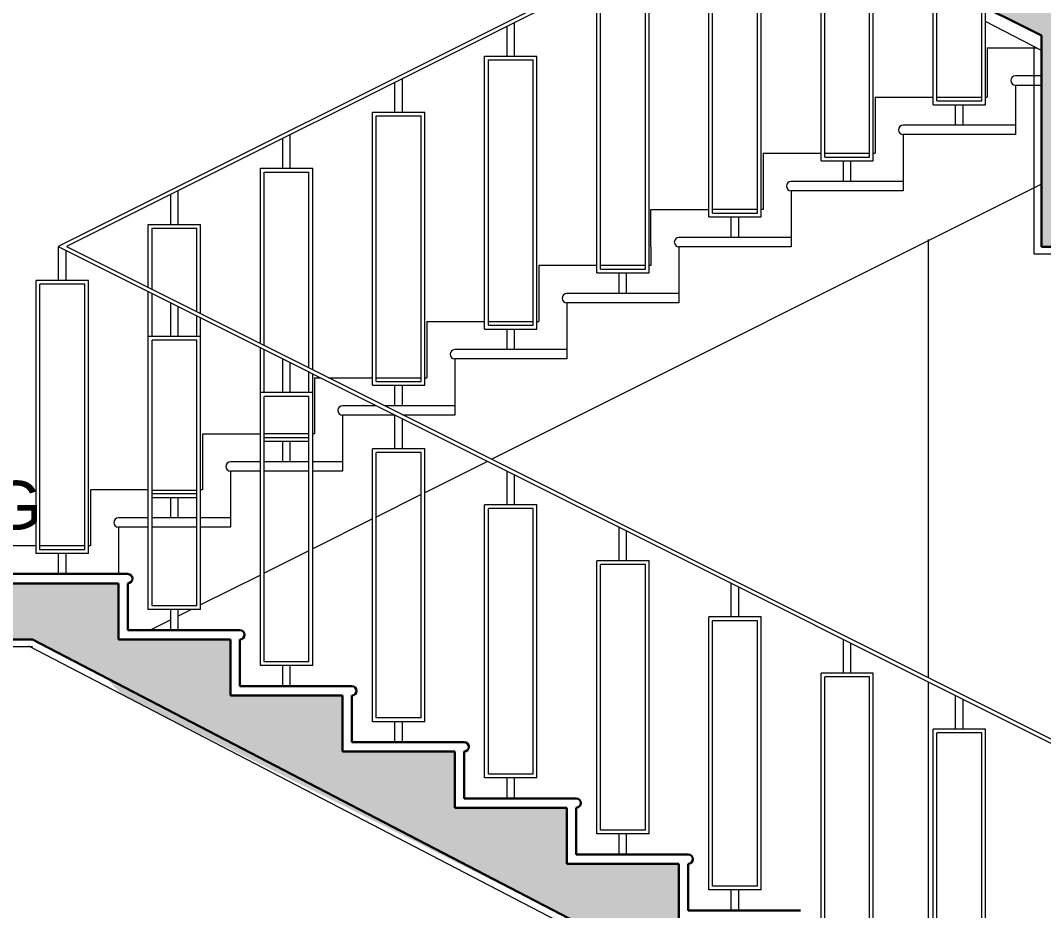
# Model space of a CAD drawing. Header units: millimetres. Extents: x -1932176 to 78768, y -1967 to 1266654.
# Drawn here: x -1855335.34 to -1855329.86, y 1151208.56 to 1151213.32 of the extents above; entities that cross this region are included whole.
import ezdxf

# ---------------------------------------------------------------- set-up
doc = ezdxf.new("R2010")
doc.units = ezdxf.units.MM
doc.layers.add('elevation', color=40, linetype='Continuous', lineweight=9, transparency=0.1)
doc.layers.add('elevation back', color=90, linetype='Continuous', lineweight=5, transparency=0.3)
for name, color, linetype, lineweight in [('PLASTER', 252, 'Continuous', 15), ('section lines', 10, 'Continuous', 30), ('text', 252, 'Continuous', 5)]:
    doc.layers.add(name, color=color, linetype=linetype, lineweight=lineweight)
doc.styles.get("Standard").update_dxf_attribs({"font": 'arial.ttf'})

msp = doc.modelspace()

# ---------------------------------------------------------------- hatches: boundary and pattern name
at = {"transparency": 33554582}
h = msp.add_hatch(dxfattribs=at)
h.set_pattern_fill('AR-CONC', color=256, scale=0.1)
h.set_pattern_definition([(50, (-1855395.7606, 1151185.0231), (0.71726, -0.062752), [0.075, -0.825]), (355, (-1855395.7606, 1151185.0231), (-0.1387513, 0.752192), [0.06, -0.66]), (100.45144, (-1855395.70085, 1151185.0179), (0.578509, 0.68944), [0.06374, -0.701142]), (46.1842, (-1855395.7606, 1151185.2231), (1.067241, -0.165519), [0.1125, -1.2375]), (96.6356, (-1855395.6717, 1151185.2093), (0.934662, 0.974119), [0.09561, -1.051714]), (351.1842, (-1855395.7606, 1151185.2231), (0.934662, 0.974119), [0.09, -0.99]), (21, (-1855395.6606, 1151185.1731), (0.596907, -0.402619), [0.075, -0.825]), (326, (-1855395.6606, 1151185.1731), (0.2433153, 0.72515), [0.06, -0.66]), (71.45144, (-1855395.6109, 1151185.1396), (0.8402224, 0.322531), [0.06374, -0.701142]), (37.5, (-1855395.76062, 1151185.02312), (0.01215986, 0.33289385), [0, -0.652, 0, -0.67, 0, -0.6625]), (7.5, (-1855395.76062, 1151185.02312), (0.2630695, 0.3944117), [0, -0.382, 0, -0.637, 0, -0.2525]), (327.5, (-1855395.98362, 1151185.02312), (0.5338224, -0.0225549), [0, -0.25, 0, -0.78, 0, -1.035]), (317.5, (-1855396.0836, 1151185.0231), (0.5831862, 0.100105), [0, -0.325, 0, -0.518, 0, -0.735])])
h.paths.add_polyline_path([(-1855329.41345, 1151231.30688), (-1855329.87345, 1151231.30688), (-1855329.87345, 1151230.10688), (-1855329.41345, 1151230.10688), (-1855329.41345, 1151231.00688), (-1855326.81345, 1151231.00688), (-1855326.81345, 1151230.10688), (-1855326.35345, 1151230.10688), (-1855326.35345, 1151231.00688)])
h.paths.add_polyline_path([(-1855334.81345, 1151228.30688), (-1855337.65708, 1151228.30688), (-1855337.65708, 1151227.13365), (-1855337.05648, 1151227.13366), (-1855337.05648, 1151228.0069), (-1855335.27345, 1151228.00688), (-1855335.27345, 1151228.01111), (-1855334.81345, 1151228.01111)])
h.paths.add_polyline_path([(-1855334.81345, 1151222.30688), (-1855337.65708, 1151222.30688), (-1855337.65708, 1151221.13365), (-1855337.05648, 1151221.13466), (-1855337.05648, 1151222.00789), (-1855335.27345, 1151222.00688), (-1855335.27345, 1151222.01728), (-1855334.81345, 1151221.77092)])
h.paths.add_polyline_path([(-1855333.61345, 1151221.70688), (-1855334.21345, 1151221.70688), (-1855334.21345, 1151222.00688), (-1855334.81345, 1151222.00688), (-1855334.81345, 1151221.70688), (-1855329.87345, 1151219.23688), (-1855329.87345, 1151218.10688), (-1855329.41345, 1151218.10688), (-1855329.41345, 1151219.00688), (-1855321.5808, 1151219.00688), (-1855321.5808, 1151219.30688), (-1855329.41345, 1151219.30688), (-1855329.41345, 1151219.60688), (-1855330.01345, 1151219.60688), (-1855330.01345, 1151219.90688), (-1855330.61345, 1151219.90688), (-1855330.61345, 1151220.20688), (-1855331.21345, 1151220.20688), (-1855331.21345, 1151220.50688), (-1855331.81345, 1151220.50688), (-1855331.81345, 1151220.80688), (-1855332.41345, 1151220.80688), (-1855332.41345, 1151221.10688), (-1855333.01345, 1151221.10688), (-1855333.01345, 1151221.40688), (-1855333.61345, 1151221.40688)])
h.paths.add_polyline_path([(-1855321.5808, 1151213.30688), (-1855329.41345, 1151213.30688), (-1855329.41345, 1151213.60688), (-1855330.01345, 1151213.60688), (-1855330.01345, 1151213.90688), (-1855330.61345, 1151213.90688), (-1855330.61345, 1151214.20688), (-1855331.21345, 1151214.20688), (-1855331.21345, 1151214.50688), (-1855331.81345, 1151214.50688), (-1855331.81345, 1151214.80688), (-1855332.41345, 1151214.80688), (-1855332.41345, 1151215.10688), (-1855333.01345, 1151215.10688), (-1855333.01345, 1151215.40688), (-1855333.61345, 1151215.40688), (-1855333.61345, 1151215.70688), (-1855334.21345, 1151215.70688), (-1855334.21345, 1151216.00688), (-1855334.81345, 1151216.00688), (-1855334.81345, 1151216.30688), (-1855337.65708, 1151216.30688), (-1855337.65708, 1151215.37094), (-1855337.05647, 1151215.37094), (-1855337.05647, 1151216.00688), (-1855335.27345, 1151216.00688), (-1855335.26599, 1151215.88423), (-1855334.80599, 1151215.88423), (-1855334.81345, 1151215.70688), (-1855331.05345, 1151213.82688), (-1855331.05345, 1151213.75688), (-1855330.77345, 1151213.75688), (-1855330.77345, 1151213.68688), (-1855329.87345, 1151213.23688), (-1855329.87345, 1151212.10688), (-1855329.41345, 1151212.10688), (-1855329.41345, 1151213.00688), (-1855321.5808, 1151213.00688)])
h.paths.add_polyline_path([(-1855330.79345, 1151213.75688), (-1855330.98804, 1151213.79417), (-1855331.03345, 1151213.81688), (-1855330.79345, 1151213.69688)], flags=17)
h.paths.add_polyline_path([(-1855329.41345, 1151207.30688), (-1855329.41345, 1151207.30688), (-1855329.41345, 1151207.60688), (-1855330.01345, 1151207.60688), (-1855330.01345, 1151207.90688), (-1855330.61345, 1151207.90688), (-1855330.61345, 1151208.20688), (-1855331.21345, 1151208.20688), (-1855331.21345, 1151208.50688), (-1855331.81345, 1151208.50688), (-1855331.81345, 1151208.80688), (-1855332.41345, 1151208.80688), (-1855332.41345, 1151209.10688), (-1855333.01345, 1151209.10688), (-1855333.01345, 1151209.40688), (-1855333.61345, 1151209.40688), (-1855333.61345, 1151209.70688), (-1855334.21345, 1151209.70688), (-1855334.21345, 1151210.00688), (-1855334.81345, 1151210.00688), (-1855334.81345, 1151210.30688), (-1855337.65708, 1151210.30688), (-1855337.65708, 1151209.37094), (-1855337.19708, 1151209.37094), (-1855337.19708, 1151210.00688), (-1855335.27345, 1151210.00688), (-1855335.11236, 1151209.92319), (-1855334.88048, 1151209.80272), (-1855334.79373, 1151209.70944), (-1855329.85373, 1151207.23944), (-1855329.87345, 1151206.40688), (-1855329.41345, 1151206.40688), (-1855329.41345, 1151207.00688), (-1855329.41345, 1151207.00688)])
h.paths.add_polyline_path([(-1855326.35345, 1151237.30688), (-1855337.65708, 1151237.30688), (-1855337.65708, 1151237.00688), (-1855337.65708, 1151236.10688), (-1855337.05648, 1151236.10688), (-1855337.05648, 1151237.00688), (-1855333.75526, 1151237.00688), (-1855333.66856, 1151237.00688), (-1855333.60526, 1151237.00688), (-1855333.37526, 1151237.00688), (-1855333.30257, 1151237.00688), (-1855333.22526, 1151237.00688), (-1855330.76268, 1151237.00688), (-1855329.75708, 1151237.00688), (-1855329.75708, 1151236.40688), (-1855329.15708, 1151236.40688), (-1855329.15708, 1151237.00688), (-1855326.81345, 1151237.00688), (-1855326.86043, 1151235.50688), (-1855326.40043, 1151235.50688), (-1855326.35345, 1151237.00688)])
h.paths.add_polyline_path([(-1855321.5808, 1151225.00688), (-1855321.5808, 1151225.30688), (-1855329.41345, 1151225.30688), (-1855329.41345, 1151225.60688), (-1855330.01345, 1151225.60688), (-1855330.01345, 1151225.90688), (-1855330.61345, 1151225.90688), (-1855330.61345, 1151226.20688), (-1855331.21345, 1151226.20688), (-1855331.21345, 1151226.50688), (-1855331.81345, 1151226.50688), (-1855331.81345, 1151226.80688), (-1855332.41345, 1151226.80688), (-1855332.41345, 1151227.10688), (-1855333.01345, 1151227.10688), (-1855333.01345, 1151227.40688), (-1855333.61345, 1151227.40688), (-1855333.61345, 1151227.70688), (-1855334.21345, 1151227.70688), (-1855334.21345, 1151228.00688), (-1855334.81345, 1151227.77092), (-1855329.87345, 1151225.23688), (-1855329.87345, 1151224.10688), (-1855329.41345, 1151224.10688), (-1855329.41345, 1151225.00688)])

# ---------------------------------------------------------------- linework, layer by layer
at = {"layer": 'elevation', "transparency": 33554600}
for p, q in [((-1855331.37025, 1151213.99084), (-1855335.13581, 1151212.10806)), ((-1855331.34826, 1151213.97948), (-1855335.09109, 1151212.10806)), ((-1855331.05345, 1151212.56688), (-1855331.05345, 1151213.82688)), ((-1855331.03345, 1151212.58688), (-1855331.03345, 1151213.81688)), ((-1855331.65345, 1151212.26688), (-1855331.65345, 1151213.72688)), ((-1855331.63345, 1151212.28688), (-1855331.63345, 1151213.70688)), ((-1855331.39345, 1151212.28688), (-1855331.39345, 1151213.70688)), ((-1855331.37345, 1151212.26688), (-1855331.37345, 1151213.72688)), ((-1855330.79345, 1151212.58688), (-1855330.79345, 1151213.69688)), ((-1855330.77345, 1151212.56688), (-1855330.77345, 1151213.68688)), ((-1855330.45345, 1151212.86688), (-1855330.45345, 1151213.52688)), ((-1855330.43345, 1151212.88688), (-1855330.43345, 1151213.51688)), ((-1855332.25345, 1151211.96688), (-1855332.25345, 1151213.42688)), ((-1855331.97345, 1151211.96688), (-1855331.97345, 1151213.42688)), ((-1855332.23345, 1151211.98688), (-1855332.23345, 1151213.40688)), ((-1855331.99345, 1151211.98688), (-1855331.99345, 1151213.40688)), ((-1855330.19345, 1151212.88688), (-1855330.19345, 1151213.39688)), ((-1855330.17345, 1151212.86688), (-1855330.17345, 1151213.38688)), ((-1855332.73345, 1151213.12688), (-1855332.73345, 1151213.28688)), ((-1855332.69345, 1151213.12688), (-1855332.69345, 1151213.30688)), ((-1855332.85345, 1151211.66688), (-1855332.85345, 1151213.12688)), ((-1855332.85345, 1151213.12688), (-1855332.57345, 1151213.12688)), ((-1855332.83345, 1151211.68688), (-1855332.83345, 1151213.10688)), ((-1855332.83345, 1151213.10688), (-1855332.59345, 1151213.10688)), ((-1855332.59345, 1151211.68688), (-1855332.59345, 1151213.10688)), ((-1855332.57345, 1151211.66688), (-1855332.57345, 1151213.12688)), ((-1855333.29345, 1151212.82688), (-1855333.29345, 1151213.00688)), ((-1855333.33345, 1151212.82688), (-1855333.33345, 1151212.98688)), ((-1855330.43345, 1151212.88688), (-1855330.19345, 1151212.88688)), ((-1855333.45345, 1151211.36688), (-1855333.45345, 1151212.82688)), ((-1855333.45345, 1151212.82688), (-1855333.17345, 1151212.82688)), ((-1855333.17345, 1151211.36688), (-1855333.17345, 1151212.82688)), ((-1855330.45345, 1151212.86688), (-1855330.17345, 1151212.86688)), ((-1855330.33345, 1151212.75688), (-1855330.33345, 1151212.86688)), ((-1855330.29345, 1151212.75688), (-1855330.29345, 1151212.86688)), ((-1855333.43345, 1151211.38688), (-1855333.43345, 1151212.80688)), ((-1855333.43345, 1151212.80688), (-1855333.19345, 1151212.80688)), ((-1855333.19345, 1151211.38688), (-1855333.19345, 1151212.80688)), ((-1855333.93345, 1151212.52688), (-1855333.93345, 1151212.68688)), ((-1855333.89345, 1151212.52688), (-1855333.89345, 1151212.70688)), ((-1855331.05345, 1151212.56688), (-1855330.77345, 1151212.56688)), ((-1855331.03345, 1151212.58688), (-1855330.79345, 1151212.58688)), ((-1855330.93345, 1151212.45688), (-1855330.93345, 1151212.56688)), ((-1855330.89345, 1151212.45688), (-1855330.89345, 1151212.56688)), ((-1855334.05345, 1151211.58924), (-1855334.05345, 1151212.52688)), ((-1855334.05345, 1151212.52688), (-1855333.77345, 1151212.52688)), ((-1855334.03345, 1151211.57924), (-1855334.03345, 1151212.50688)), ((-1855334.03345, 1151212.50688), (-1855333.79345, 1151212.50688)), ((-1855333.79345, 1151211.45924), (-1855333.79345, 1151212.50688)), ((-1855333.77345, 1151211.44924), (-1855333.77345, 1151212.52688)), ((-1855334.53345, 1151212.22688), (-1855334.53345, 1151212.38688)), ((-1855334.49345, 1151212.22688), (-1855334.49345, 1151212.40688)), ((-1855331.63345, 1151212.28688), (-1855331.39345, 1151212.28688)), ((-1855334.65345, 1151211.88924), (-1855334.65345, 1151212.22688)), ((-1855334.65345, 1151212.22688), (-1855334.37345, 1151212.22688)), ((-1855334.37345, 1151211.74924), (-1855334.37345, 1151212.22688)), ((-1855331.65345, 1151212.26688), (-1855331.37345, 1151212.26688)), ((-1855331.53345, 1151212.15688), (-1855331.53345, 1151212.26688)), ((-1855331.49345, 1151212.15688), (-1855331.49345, 1151212.26688)), ((-1855334.63345, 1151211.87924), (-1855334.63345, 1151212.20688)), ((-1855334.63345, 1151212.20688), (-1855334.39345, 1151212.20688)), ((-1855334.39345, 1151211.75924), (-1855334.39345, 1151212.20688)), ((-1855332.25345, 1151211.96688), (-1855331.97345, 1151211.96688)), ((-1855332.23345, 1151211.98688), (-1855331.99345, 1151211.98688)), ((-1855332.13345, 1151211.85688), (-1855332.13345, 1151211.96688)), ((-1855332.09345, 1151211.85688), (-1855332.09345, 1151211.96688)), ((-1855334.65345, 1151211.62688), (-1855334.65345, 1151211.86688)), ((-1855334.63345, 1151211.62688), (-1855334.63345, 1151211.85688)), ((-1855334.39345, 1151211.62688), (-1855334.39345, 1151211.73688)), ((-1855334.37345, 1151211.62688), (-1855334.37345, 1151211.72688)), ((-1855332.83345, 1151211.68688), (-1855332.59345, 1151211.68688)), ((-1855332.85345, 1151211.66688), (-1855332.57345, 1151211.66688)), ((-1855332.73345, 1151211.55688), (-1855332.73345, 1151211.66688)), ((-1855332.69345, 1151211.55688), (-1855332.69345, 1151211.66688)), ((-1855334.05345, 1151211.31688), (-1855334.05345, 1151211.56688)), ((-1855334.03345, 1151211.32688), (-1855334.03345, 1151211.55688)), ((-1855333.79345, 1151211.32688), (-1855333.79345, 1151211.43688)), ((-1855333.77345, 1151211.32688), (-1855333.77345, 1151211.42688)), ((-1855333.45345, 1151211.36688), (-1855333.17345, 1151211.36688)), ((-1855333.43345, 1151211.38688), (-1855333.19345, 1151211.38688)), ((-1855333.33345, 1151211.25688), (-1855333.33345, 1151211.36688)), ((-1855333.29345, 1151211.25688), (-1855333.29345, 1151211.36688)), ((-1855333.29345, 1151211.20688), (-1855333.29345, 1151211.20924)), ((-1855334.03345, 1151211.08688), (-1855333.79345, 1151211.08688)), ((-1855334.03345, 1151211.06688), (-1855333.79345, 1151211.06688)), ((-1855333.93345, 1151210.95688), (-1855333.93345, 1151211.06688)), ((-1855333.89345, 1151210.95688), (-1855333.89345, 1151211.06688)), ((-1855334.63345, 1151210.78688), (-1855334.39345, 1151210.78688)), ((-1855334.63345, 1151210.76688), (-1855334.39345, 1151210.76688)), ((-1855334.53345, 1151210.65688), (-1855334.53345, 1151210.76688)), ((-1855334.49345, 1151210.65688), (-1855334.49345, 1151210.76688))]:
    msp.add_line(p, q, dxfattribs=at)
at = {"layer": 'elevation'}
for p, q in [((-1855329.87345, 1151213.02147), (-1855330.01345, 1151213.02147)), ((-1855330.01345, 1151212.97147), (-1855330.01345, 1151212.70688)), ((-1855330.01345, 1151212.97147), (-1855329.87345, 1151212.97147)), ((-1855330.01345, 1151212.75688), (-1855330.61345, 1151212.75688)), ((-1855330.01345, 1151212.70688), (-1855330.61345, 1151212.70688)), ((-1855330.61345, 1151212.70688), (-1855330.61345, 1151212.40688)), ((-1855329.87345, 1151212.44147), (-1855332.81568, 1151210.97036)), ((-1855330.61345, 1151212.45688), (-1855331.21345, 1151212.45688)), ((-1855330.61345, 1151212.40688), (-1855331.21345, 1151212.40688)), ((-1855331.21345, 1151212.40688), (-1855331.21345, 1151212.10688)), ((-1855331.21345, 1151212.15688), (-1855331.81345, 1151212.15688)), ((-1855335.13581, 1151212.10806), (-1855328.89345, 1151208.98688)), ((-1855335.13345, 1151211.92688), (-1855335.13345, 1151212.10688)), ((-1855335.09345, 1151211.92688), (-1855335.09345, 1151212.08688)), ((-1855335.09109, 1151212.10806), (-1855328.89345, 1151209.00924)), ((-1855331.21345, 1151212.10688), (-1855331.81345, 1151212.10688)), ((-1855331.81345, 1151212.10688), (-1855331.81345, 1151211.80688)), ((-1855335.25345, 1151210.46688), (-1855335.25345, 1151211.92688)), ((-1855334.97345, 1151211.92688), (-1855335.25345, 1151211.92688)), ((-1855335.23345, 1151210.48688), (-1855335.23345, 1151211.90688)), ((-1855334.99345, 1151211.90688), (-1855335.23345, 1151211.90688)), ((-1855334.99345, 1151210.48688), (-1855334.99345, 1151211.90688)), ((-1855334.97345, 1151210.46688), (-1855334.97345, 1151211.92688)), ((-1855331.81345, 1151211.85688), (-1855332.41345, 1151211.85688)), ((-1855334.53345, 1151211.62688), (-1855334.53345, 1151211.80688)), ((-1855334.49345, 1151211.62688), (-1855334.49345, 1151211.78688)), ((-1855331.81345, 1151211.80688), (-1855332.41345, 1151211.80688)), ((-1855332.41345, 1151211.80688), (-1855332.41345, 1151211.50688)), ((-1855334.65345, 1151210.16688), (-1855334.65345, 1151211.62688)), ((-1855334.37345, 1151211.62688), (-1855334.65345, 1151211.62688)), ((-1855334.37345, 1151210.16688), (-1855334.37345, 1151211.62688)), ((-1855334.63345, 1151210.18688), (-1855334.63345, 1151211.60688)), ((-1855334.39345, 1151211.60688), (-1855334.63345, 1151211.60688)), ((-1855334.63345, 1151210.78688), (-1855334.63345, 1151211.60688)), ((-1855334.39345, 1151210.18688), (-1855334.39345, 1151211.60688)), ((-1855334.39345, 1151210.78688), (-1855334.39345, 1151211.60688)), ((-1855332.41345, 1151211.55688), (-1855333.01345, 1151211.55688)), ((-1855333.93345, 1151211.32688), (-1855333.93345, 1151211.50688)), ((-1855333.89345, 1151211.32688), (-1855333.89345, 1151211.48688)), ((-1855332.41345, 1151211.50688), (-1855333.01345, 1151211.50688)), ((-1855333.01345, 1151211.50688), (-1855333.01345, 1151211.20688)), ((-1855334.05345, 1151209.86688), (-1855334.05345, 1151211.32688)), ((-1855333.77345, 1151211.32688), (-1855334.05345, 1151211.32688)), ((-1855334.03345, 1151209.88688), (-1855334.03345, 1151211.30688)), ((-1855333.79345, 1151211.30688), (-1855334.03345, 1151211.30688)), ((-1855334.03345, 1151211.08688), (-1855334.03345, 1151211.30688)), ((-1855333.79345, 1151209.88688), (-1855333.79345, 1151211.30688)), ((-1855333.79345, 1151211.08688), (-1855333.79345, 1151211.30688)), ((-1855333.77345, 1151209.86688), (-1855333.77345, 1151211.32688)), ((-1855333.43345, 1151211.25688), (-1855333.61345, 1151211.25688)), ((-1855333.01345, 1151211.25688), (-1855333.38873, 1151211.25688)), ((-1855333.33345, 1151211.20688), (-1855333.61345, 1151211.20688)), ((-1855333.61345, 1151211.20688), (-1855333.61345, 1151210.90688)), ((-1855333.33345, 1151211.02688), (-1855333.33345, 1151211.20688)), ((-1855333.29345, 1151211.02688), (-1855333.29345, 1151211.18688)), ((-1855333.01345, 1151211.20688), (-1855333.28873, 1151211.20688)), ((-1855333.45345, 1151209.56688), (-1855333.45345, 1151211.02688)), ((-1855333.17345, 1151211.02688), (-1855333.45345, 1151211.02688)), ((-1855333.17345, 1151209.56688), (-1855333.17345, 1151211.02688)), ((-1855333.43345, 1151209.58688), (-1855333.43345, 1151211.00688)), ((-1855333.19345, 1151211.00688), (-1855333.43345, 1151211.00688)), ((-1855333.19345, 1151209.58688), (-1855333.19345, 1151211.00688)), ((-1855334.05345, 1151210.95688), (-1855334.21345, 1151210.95688)), ((-1855333.79345, 1151210.95688), (-1855334.03345, 1151210.95688)), ((-1855333.61345, 1151210.95688), (-1855333.77345, 1151210.95688)), ((-1855332.83804, 1151210.95918), (-1855333.17345, 1151210.79147)), ((-1855334.05345, 1151210.90688), (-1855334.21345, 1151210.90688)), ((-1855334.21345, 1151210.90688), (-1855334.21345, 1151210.60688)), ((-1855333.79345, 1151210.90688), (-1855334.03345, 1151210.90688)), ((-1855333.61345, 1151210.90688), (-1855333.77345, 1151210.90688)), ((-1855332.73345, 1151210.72688), (-1855332.73345, 1151210.90688)), ((-1855332.69345, 1151210.72688), (-1855332.69345, 1151210.88688)), ((-1855333.19345, 1151210.78147), (-1855333.43345, 1151210.66147)), ((-1855332.85345, 1151209.26688), (-1855332.85345, 1151210.72688)), ((-1855332.57345, 1151210.72688), (-1855332.85345, 1151210.72688)), ((-1855332.83345, 1151209.28688), (-1855332.83345, 1151210.70688)), ((-1855332.59345, 1151210.70688), (-1855332.83345, 1151210.70688)), ((-1855332.59345, 1151209.28688), (-1855332.59345, 1151210.70688)), ((-1855332.57345, 1151209.26688), (-1855332.57345, 1151210.72688)), ((-1855334.65345, 1151210.65688), (-1855334.81345, 1151210.65688)), ((-1855334.49345, 1151210.65688), (-1855334.63345, 1151210.65688)), ((-1855334.39345, 1151210.65688), (-1855334.49345, 1151210.65688)), ((-1855334.21345, 1151210.65688), (-1855334.37345, 1151210.65688)), ((-1855333.45345, 1151210.65147), (-1855333.77345, 1151210.49147)), ((-1855334.65345, 1151210.60688), (-1855334.81345, 1151210.60688)), ((-1855334.81345, 1151210.60688), (-1855334.81345, 1151210.35688)), ((-1855334.39345, 1151210.60688), (-1855334.63345, 1151210.60688)), ((-1855334.21345, 1151210.60688), (-1855334.37345, 1151210.60688)), ((-1855332.13345, 1151210.42688), (-1855332.13345, 1151210.60688)), ((-1855332.09345, 1151210.42688), (-1855332.09345, 1151210.58688)), ((-1855334.99345, 1151210.48688), (-1855335.23345, 1151210.48688)), ((-1855333.79345, 1151210.48147), (-1855334.03345, 1151210.36147)), ((-1855334.97345, 1151210.46688), (-1855335.25345, 1151210.46688)), ((-1855335.13345, 1151210.35688), (-1855335.13345, 1151210.46688)), ((-1855335.09345, 1151210.35688), (-1855335.09345, 1151210.46688)), ((-1855332.25345, 1151208.96688), (-1855332.25345, 1151210.42688)), ((-1855331.97345, 1151210.42688), (-1855332.25345, 1151210.42688)), ((-1855331.97345, 1151208.96688), (-1855331.97345, 1151210.42688)), ((-1855332.23345, 1151208.98688), (-1855332.23345, 1151210.40688)), ((-1855331.99345, 1151210.40688), (-1855332.23345, 1151210.40688)), ((-1855331.99345, 1151208.98688), (-1855331.99345, 1151210.40688)), ((-1855334.05345, 1151210.35147), (-1855334.37345, 1151210.19147)), ((-1855331.53345, 1151210.12688), (-1855331.53345, 1151210.30688)), ((-1855331.49345, 1151210.12688), (-1855331.49345, 1151210.28688)), ((-1855334.37345, 1151210.16688), (-1855334.65345, 1151210.16688)), ((-1855334.39345, 1151210.18688), (-1855334.63345, 1151210.18688)), ((-1855334.53345, 1151210.05688), (-1855334.53345, 1151210.16688)), ((-1855334.42263, 1151210.16688), (-1855334.49345, 1151210.13147)), ((-1855334.49345, 1151210.05688), (-1855334.49345, 1151210.16688)), ((-1855334.53345, 1151210.11147), (-1855334.64263, 1151210.05688)), ((-1855331.65345, 1151208.66688), (-1855331.65345, 1151210.12688)), ((-1855331.37345, 1151210.12688), (-1855331.65345, 1151210.12688)), ((-1855331.63345, 1151208.68688), (-1855331.63345, 1151210.10688)), ((-1855331.39345, 1151210.10688), (-1855331.63345, 1151210.10688)), ((-1855331.39345, 1151208.68688), (-1855331.39345, 1151210.10688)), ((-1855331.37345, 1151208.66688), (-1855331.37345, 1151210.12688)), ((-1855330.93345, 1151209.82688), (-1855330.93345, 1151210.00688)), ((-1855330.89345, 1151209.82688), (-1855330.89345, 1151209.98688)), ((-1855333.77345, 1151209.86688), (-1855334.05345, 1151209.86688)), ((-1855333.79345, 1151209.88688), (-1855334.03345, 1151209.88688)), ((-1855333.93345, 1151209.75688), (-1855333.93345, 1151209.86688)), ((-1855333.89345, 1151209.75688), (-1855333.89345, 1151209.86688)), ((-1855331.05345, 1151208.36688), (-1855331.05345, 1151209.82688)), ((-1855330.77345, 1151209.82688), (-1855331.05345, 1151209.82688)), ((-1855330.77345, 1151208.36688), (-1855330.77345, 1151209.82688)), ((-1855331.03345, 1151208.38688), (-1855331.03345, 1151209.80688)), ((-1855330.79345, 1151209.80688), (-1855331.03345, 1151209.80688)), ((-1855330.79345, 1151208.38688), (-1855330.79345, 1151209.80688)), ((-1855330.33345, 1151209.52688), (-1855330.33345, 1151209.70688)), ((-1855330.29345, 1151209.52688), (-1855330.29345, 1151209.68688)), ((-1855333.17345, 1151209.56688), (-1855333.45345, 1151209.56688)), ((-1855333.19345, 1151209.58688), (-1855333.43345, 1151209.58688)), ((-1855333.33345, 1151209.45688), (-1855333.33345, 1151209.56688)), ((-1855333.29345, 1151209.45688), (-1855333.29345, 1151209.56688)), ((-1855330.45345, 1151208.06688), (-1855330.45345, 1151209.52688)), ((-1855330.17345, 1151209.52688), (-1855330.45345, 1151209.52688)), ((-1855330.43345, 1151208.08688), (-1855330.43345, 1151209.50688)), ((-1855330.19345, 1151209.50688), (-1855330.43345, 1151209.50688)), ((-1855330.19345, 1151208.08688), (-1855330.19345, 1151209.50688)), ((-1855330.17345, 1151208.06688), (-1855330.17345, 1151209.52688)), ((-1855332.57345, 1151209.26688), (-1855332.85345, 1151209.26688)), ((-1855332.59345, 1151209.28688), (-1855332.83345, 1151209.28688)), ((-1855332.73345, 1151209.15688), (-1855332.73345, 1151209.26688)), ((-1855332.69345, 1151209.15688), (-1855332.69345, 1151209.26688)), ((-1855331.97345, 1151208.96688), (-1855332.25345, 1151208.96688)), ((-1855331.99345, 1151208.98688), (-1855332.23345, 1151208.98688)), ((-1855332.13345, 1151208.85688), (-1855332.13345, 1151208.96688)), ((-1855332.09345, 1151208.85688), (-1855332.09345, 1151208.96688)), ((-1855331.37345, 1151208.66688), (-1855331.65345, 1151208.66688)), ((-1855331.39345, 1151208.68688), (-1855331.63345, 1151208.68688)), ((-1855331.53345, 1151208.55688), (-1855331.53345, 1151208.66688)), ((-1855331.49345, 1151208.55688), (-1855331.49345, 1151208.66688))]:
    msp.add_line(p, q, dxfattribs=at)
for centre in [(-1855330.01345, 1151212.99647), (-1855330.61345, 1151212.73188), (-1855331.21345, 1151212.43188), (-1855331.81345, 1151212.13188), (-1855332.41345, 1151211.83188), (-1855333.01345, 1151211.53188), (-1855333.61345, 1151211.23188), (-1855334.21345, 1151210.93188), (-1855334.81345, 1151210.63188)]:
    msp.add_arc(centre, 0.025, 90, 270, dxfattribs=at)
at = {"layer": 'elevation back'}
for p, q in [((-1855330.47959, 1151212.14647), (-1855330.47959, 1151209.80231)), ((-1855330.47959, 1151209.77995), (-1855330.47959, 1151209.44424)), ((-1855330.47959, 1151209.44424), (-1855330.47959, 1151207.95688))]:
    msp.add_line(p, q, dxfattribs=at)
at = {"layer": 'PLASTER'}
for p, q in [((-1855329.87345, 1151213.15639), (-1855330.17345, 1151213.31225)), ((-1855330.16345, 1151213.17147), (-1855330.16345, 1151212.90688)), ((-1855330.16345, 1151213.17147), (-1855329.90247, 1151213.17147)), ((-1855329.91345, 1151212.06688), (-1855329.91345, 1151213.17717)), ((-1855330.76345, 1151212.90688), (-1855330.76345, 1151212.60688)), ((-1855330.76345, 1151212.90688), (-1855330.45345, 1151212.90688)), ((-1855330.43345, 1151212.90688), (-1855330.19345, 1151212.90688)), ((-1855330.17345, 1151212.90688), (-1855330.16345, 1151212.90688)), ((-1855331.36345, 1151212.60688), (-1855331.36345, 1151212.30688)), ((-1855331.36345, 1151212.60688), (-1855331.05345, 1151212.60688)), ((-1855331.03345, 1151212.60688), (-1855330.79345, 1151212.60688)), ((-1855330.77345, 1151212.60688), (-1855330.76345, 1151212.60688)), ((-1855331.96345, 1151212.10688), (-1855331.96345, 1151212.30688)), ((-1855331.96345, 1151212.30688), (-1855331.65345, 1151212.30688)), ((-1855331.39345, 1151212.30688), (-1855331.63345, 1151212.30688)), ((-1855331.36345, 1151212.30688), (-1855331.37345, 1151212.30688)), ((-1855331.96345, 1151212.10688), (-1855331.96345, 1151212.00688)), ((-1855329.37345, 1151212.06688), (-1855329.91345, 1151212.06688)), ((-1855332.56345, 1151212.00688), (-1855332.56345, 1151211.70688)), ((-1855332.25345, 1151212.00688), (-1855332.56345, 1151212.00688)), ((-1855331.99345, 1151212.00688), (-1855332.23345, 1151212.00688)), ((-1855331.96345, 1151212.00688), (-1855331.97345, 1151212.00688)), ((-1855333.16345, 1151211.70688), (-1855333.16345, 1151211.40688)), ((-1855333.16345, 1151211.70688), (-1855332.85345, 1151211.70688)), ((-1855332.83345, 1151211.70688), (-1855332.59345, 1151211.70688)), ((-1855332.57345, 1151211.70688), (-1855332.56345, 1151211.70688)), ((-1855333.76345, 1151211.40688), (-1855333.76345, 1151211.10688)), ((-1855333.76345, 1151211.40688), (-1855333.73345, 1151211.40688)), ((-1855333.68873, 1151211.40688), (-1855333.45345, 1151211.40688)), ((-1855333.43345, 1151211.40688), (-1855333.19345, 1151211.40688)), ((-1855333.17345, 1151211.40688), (-1855333.16345, 1151211.40688)), ((-1855334.36345, 1151211.10688), (-1855334.36345, 1151210.80688)), ((-1855334.36345, 1151211.10688), (-1855334.05345, 1151211.10688)), ((-1855333.79345, 1151211.10688), (-1855334.03345, 1151211.10688)), ((-1855333.76345, 1151211.10688), (-1855333.77345, 1151211.10688)), ((-1855334.96345, 1151210.80688), (-1855334.96345, 1151210.50688)), ((-1855334.65345, 1151210.80688), (-1855334.96345, 1151210.80688)), ((-1855334.63345, 1151210.80476), (-1855334.39345, 1151210.80476)), ((-1855334.36345, 1151210.80688), (-1855334.37345, 1151210.80688)), ((-1855335.25345, 1151210.50688), (-1855337.19708, 1151210.50688)), ((-1855334.99345, 1151210.50688), (-1855335.23345, 1151210.50688)), ((-1855334.96345, 1151210.50688), (-1855334.97345, 1151210.50688)), ((-1855335.27345, 1151209.96688), (-1855337.0165, 1151209.96688)), ((-1855330.16312, 1151207.30688), (-1855335.29189, 1151209.97138))]:
    msp.add_line(p, q, dxfattribs=at)
at = {"layer": 'section lines'}
for p, q in [((-1855329.87345, 1151213.23688), (-1855330.77345, 1151213.68688)), ((-1855329.87345, 1151212.10688), (-1855329.87345, 1151213.23688)), ((-1855329.41345, 1151212.10688), (-1855329.87345, 1151212.10688)), ((-1855334.81345, 1151210.30688), (-1855337.65708, 1151210.30688)), ((-1855334.76345, 1151210.35688), (-1855337.19708, 1151210.35688)), ((-1855334.81345, 1151210.30688), (-1855334.81345, 1151210.00688)), ((-1855334.76345, 1151210.30688), (-1855334.76345, 1151210.05688)), ((-1855334.16348, 1151210.05688), (-1855334.76345, 1151210.05688)), ((-1855335.27345, 1151210.00688), (-1855337.0565, 1151210.00688)), ((-1855329.87345, 1151207.20147), (-1855335.27345, 1151210.00688)), ((-1855334.21345, 1151210.00688), (-1855334.81345, 1151210.00688)), ((-1855334.21345, 1151210.00688), (-1855334.21345, 1151209.70688)), ((-1855334.16345, 1151210.00688), (-1855334.16345, 1151209.75688)), ((-1855333.61345, 1151209.70688), (-1855334.21345, 1151209.70688)), ((-1855333.56348, 1151209.75688), (-1855334.16345, 1151209.75688)), ((-1855333.61345, 1151209.70688), (-1855333.61345, 1151209.40688)), ((-1855333.56345, 1151209.70688), (-1855333.56345, 1151209.45688)), ((-1855332.96348, 1151209.45688), (-1855333.56345, 1151209.45688)), ((-1855333.01345, 1151209.40688), (-1855333.61345, 1151209.40688)), ((-1855333.01345, 1151209.40688), (-1855333.01345, 1151209.10688)), ((-1855332.96345, 1151209.40688), (-1855332.96345, 1151209.15688)), ((-1855332.36348, 1151209.15688), (-1855332.96345, 1151209.15688)), ((-1855332.41345, 1151209.10688), (-1855333.01345, 1151209.10688)), ((-1855332.41345, 1151209.10688), (-1855332.41345, 1151208.80688)), ((-1855332.36345, 1151209.10688), (-1855332.36345, 1151208.85688)), ((-1855331.76348, 1151208.85688), (-1855332.36345, 1151208.85688)), ((-1855331.81345, 1151208.80688), (-1855332.41345, 1151208.80688)), ((-1855331.81345, 1151208.80688), (-1855331.81345, 1151208.50688)), ((-1855331.76345, 1151208.80688), (-1855331.76345, 1151208.55688)), ((-1855331.16348, 1151208.55688), (-1855331.76345, 1151208.55688))]:
    msp.add_line(p, q, dxfattribs=at)
for centre in [(-1855334.76345, 1151210.33188), (-1855334.16348, 1151210.03188), (-1855333.56348, 1151209.73188), (-1855332.96348, 1151209.43188), (-1855332.36348, 1151209.13188), (-1855331.76348, 1151208.83188)]:
    msp.add_arc(centre, 0.025, 270, 90, dxfattribs=at)

# ---------------------------------------------------------------- texts
at = {"layer": 'text', "insert": (-1855336.33419, 1151211.28855), "char_height": 0.26, "attachment_point": 1}
msp.add_mtext_dynamic_manual_height_columns('\\pi-0.028881;MID\\P\\pi-0.50179;LANDING', width=0.5617341, gutter_width=1, heights=[0], dxfattribs=at)

doc.saveas('drawing.dxf')
